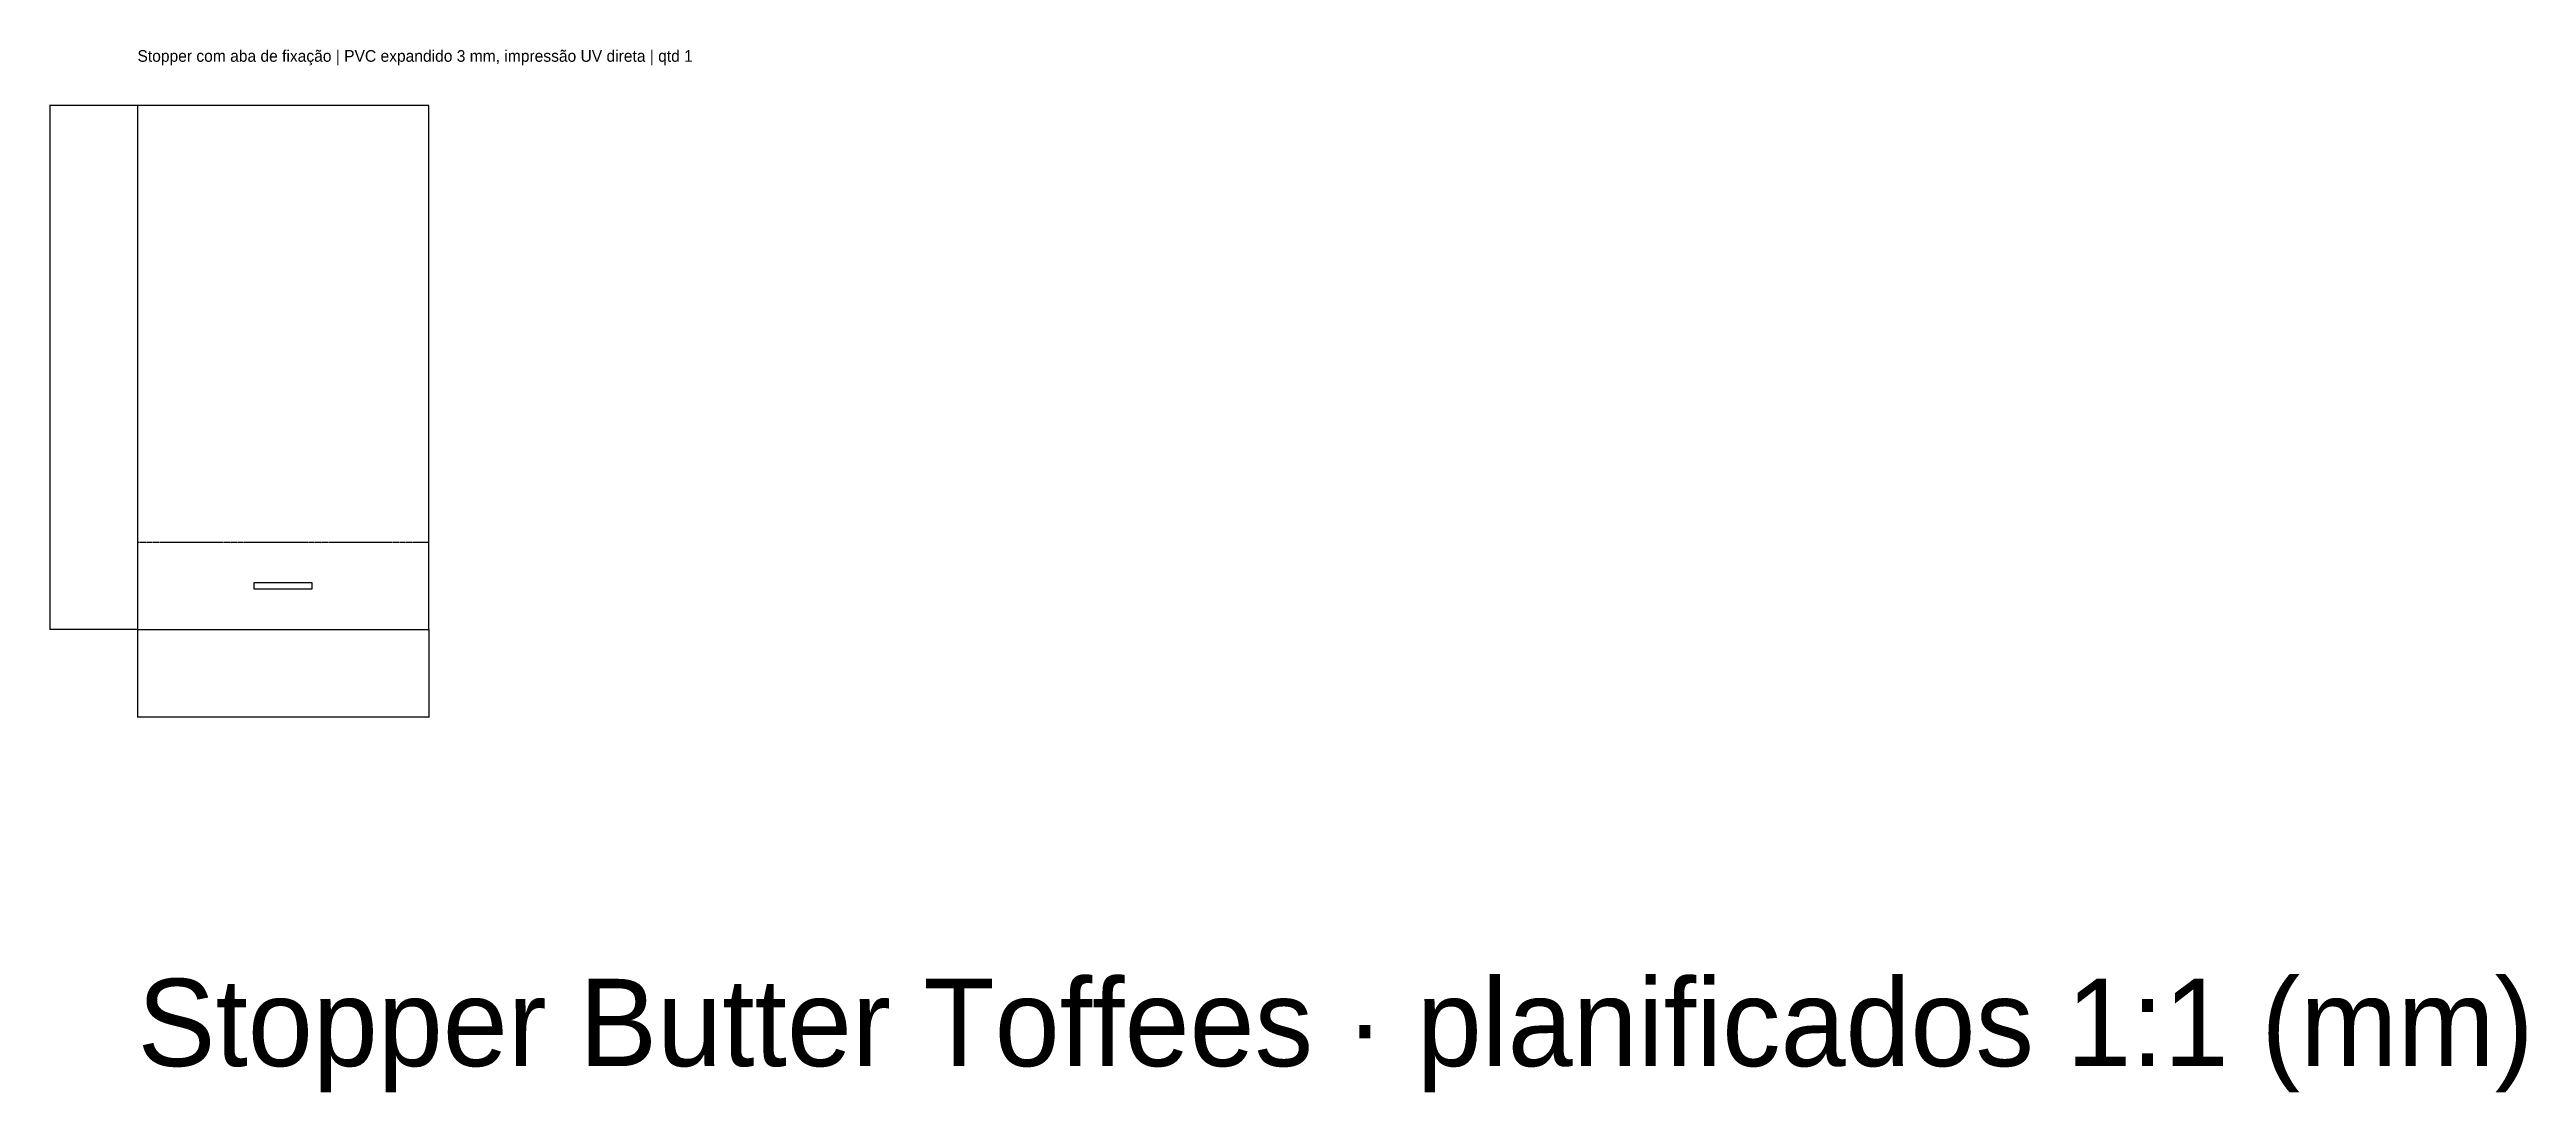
# Model space of a CAD drawing. Header units: millimetres. Extents: x -60 to 1641, y -318 to 398.
import ezdxf

# ---------------------------------------------------------------- set-up
doc = ezdxf.new("R2010")
doc.units = ezdxf.units.MM
doc.linetypes.add('DASHED', pattern=[1.524, 1.27, -0.254])
for name, color, linetype in [('CORTE', 1, 'CONTINUOUS'), ('COTA', 8, 'CONTINUOUS'), ('TEXTO', 7, 'CONTINUOUS'), ('VINCO', 5, 'DASHED')]:
    doc.layers.add(name, color=color, linetype=linetype)
doc.styles.add('OpenSansCondensed-Light', font='OpenSansCondensed-Light.ttf')
doc.dimstyles.new('EZDXF', dxfattribs={"dimtxt": 0.25, "dimasz": 0.175, "dimexe": 0.375, "dimexo": 0.125, "dimgap": 0.1, "dimtad": 1, "dimlfac": 100, "dimzin": 12, "dimdsep": 46, "dimtxsty": 'OpenSansCondensed-Light', "dimblk": 'ARCHTICK', "dimcen": 2.5, "dimazin": 3, "dimtfac": 0.5, "dimtmove": 2, "dimatfit": 3})

# ---------------------------------------------------------------- blocks, each defined once
blk = doc.blocks.new('_ARCHTICK')
at = {"color": 0, "linetype": 'BYBLOCK', "const_width": 0.15}
blk.add_lwpolyline([(-0.5, -0.5), (0.5, 0.5)], dxfattribs=at)

msp = doc.modelspace()

# ---------------------------------------------------------------- linework, layer by layer
at = {"layer": 'CORTE'}
for points in [[(0, 0), (200, 0), (200, 360), (0, 360)], [(80, 28), (120, 28), (120, 32), (80, 32)]]:
    msp.add_lwpolyline(points, close=True, dxfattribs=at)
at = {"layer": 'VINCO'}
msp.add_line((0, 60), (200, 60), dxfattribs=at)

# ---------------------------------------------------------------- texts
at = {"layer": 'TEXTO'}
for s, height, p in [('Stopper com aba de fixação | PVC expandido 3 mm, impressão UV direta | qtd 1', 8, (0, 390)), ('Stopper Butter Toffees · planificados 1:1 (mm)', 60, (0, -300))]:
    msp.add_text(s, height=height, dxfattribs=at).set_placement(p)

# ---------------------------------------------------------------- dimensions: what is measured, and where the dimension line sits
at = {"layer": 'COTA'}
msp.add_linear_dim(base=(-60, 0), p1=(0, 0), p2=(0, 360), angle=90, dimstyle='EZDXF', dxfattribs=at).render()
msp.add_linear_dim(base=(0, -60), p1=(0, 0), p2=(200, 0), dimstyle='EZDXF', dxfattribs=at).render()

doc.saveas('drawing.dxf')
